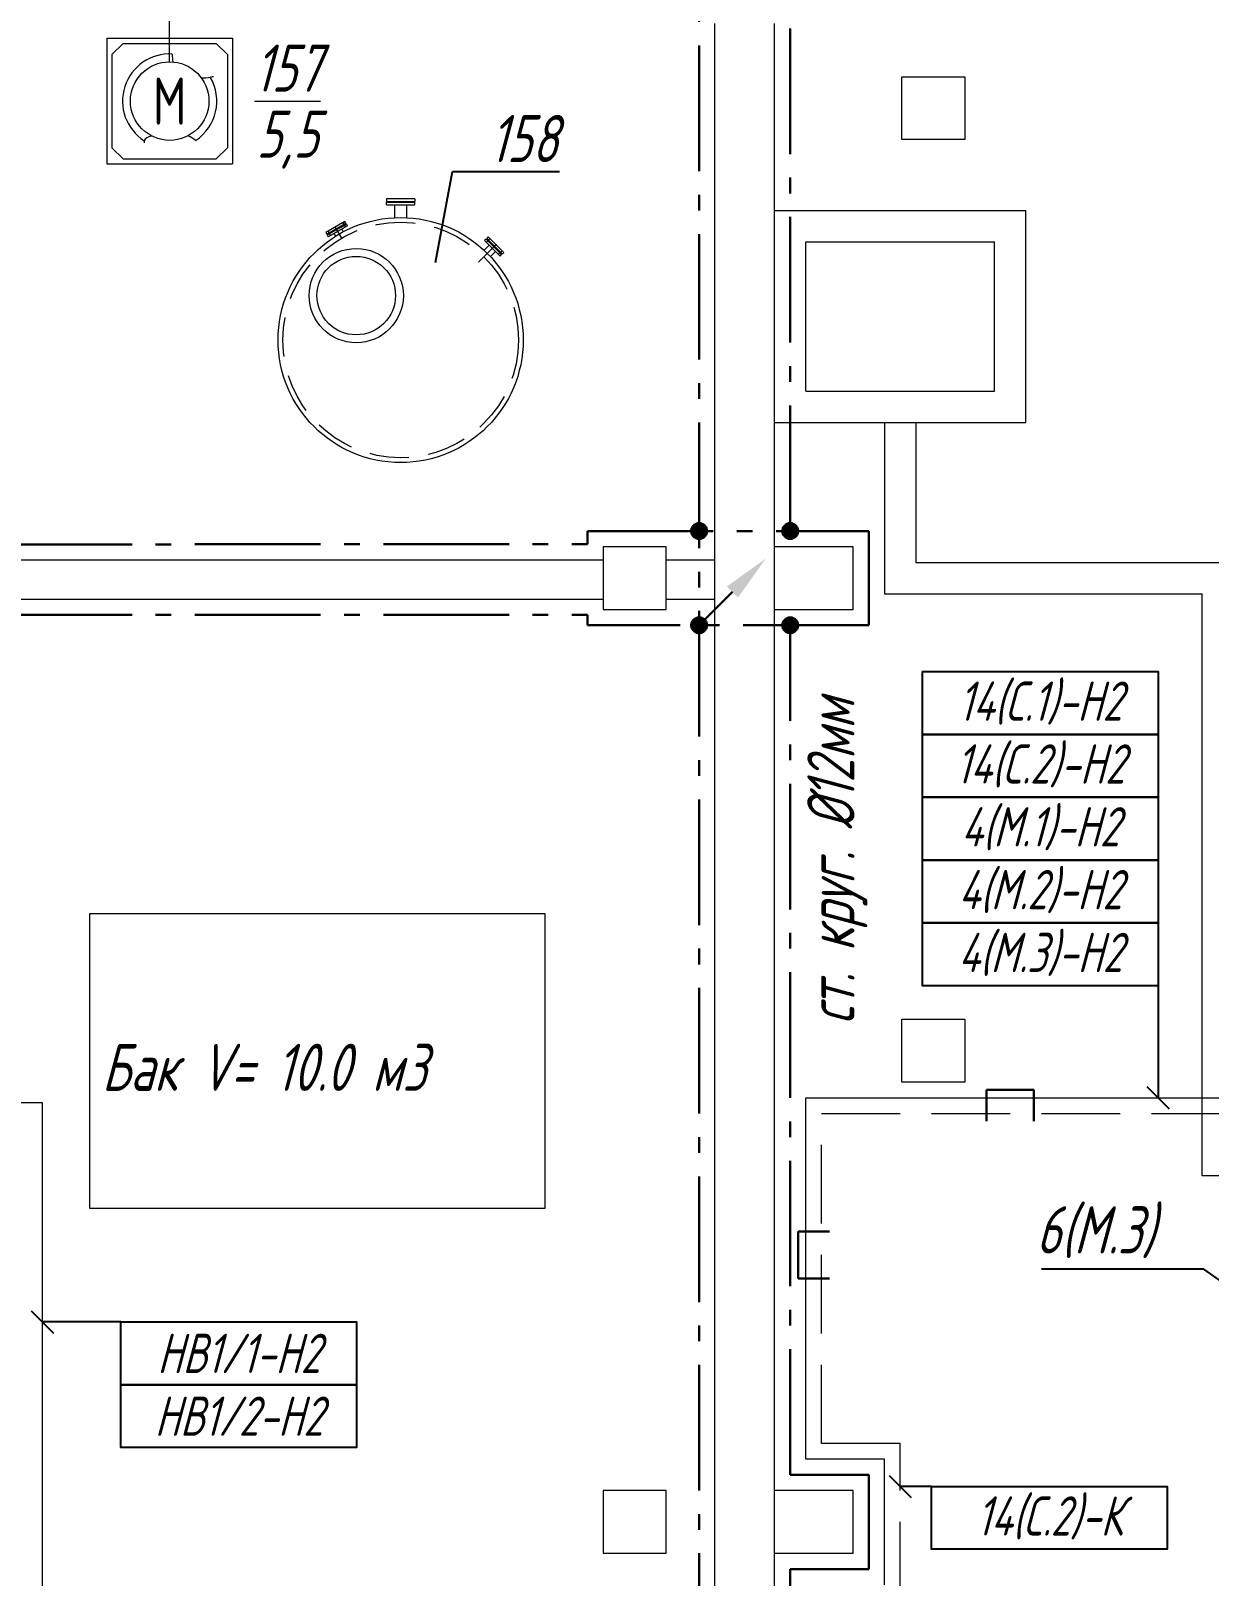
# Model space of a CAD drawing. Header units: millimetres. Extents: x -14296 to 10264, y -13087 to -5602.
# Drawn here: x -3353.7 to -3278.7, y -12753.4 to -12655 of the extents above; entities that cross this region are included whole.
import ezdxf
from ezdxf import colors
from ezdxf.entities.mleader import LeaderData, LeaderLine
from ezdxf.math import Vec2, Vec3

# ---------------------------------------------------------------- set-up
doc = ezdxf.new("R2010")
doc.units = ezdxf.units.MM
for name, pattern in [('gost5', [7, 5, -2, 0]), ('gost6', [12, 8, -1.5, 1, -1.5]), ('VERDECKT', [0.375, 0.25, -0.125])]:
    doc.linetypes.add(name, pattern=pattern)
for name, color, linetype, lineweight in [('Заземление (Сущ)', 6, 'gost6', 25), ('КаБель контрольный (Вновь)', 142, 'gost5', 15), ('КаБель силовой (Вновь)', 1, 'Continuous', 15), ('Линия выноска', 137, 'Continuous', 25), ('Рамка тонкая', 5, 'Continuous', 25), ('Строительный', 251, 'Continuous', 13), ('Текст', 7, 'Continuous', 20), ('Технологическое', 156, 'Continuous', 18), ('ЭлектрооБорудование (Вновь)', 160, 'Continuous', 15)]:
    doc.layers.add(name, color=color, linetype=linetype, lineweight=lineweight)
doc.styles.add('Simplex', font='simplex.shx', dxfattribs={"width": 0.7, "oblique": 15})

# ---------------------------------------------------------------- blocks, each defined once
blk = doc.blocks.new('_None')
blk = doc.blocks.new('A$C40A51619')
at = {"layer": 'Заземление (Сущ)', "lineweight": 30}
blk.add_hatch(color=256, dxfattribs=at).paths.add_polyline_path([(1, 0.5, 1), (0, 0.5, 1)])
blk.add_line((2.621, 2.621), (0.5, 0.5), dxfattribs=at)
blk.add_circle((0.5, 0.5), 0.5, dxfattribs=at)
blk.add_solid([(2.975, 2.268), (2.268, 2.975), (4.743, 4.743)], dxfattribs=at)
blk = doc.blocks.new('_DotBlank')
at = {"color": 0, "linetype": 'ByBlock', "lineweight": -2}
blk.add_line((-0.5, 0), (-1, 0), dxfattribs=at)
blk.add_circle((0, 0), 0.5, dxfattribs=at)

msp = doc.modelspace()

# ---------------------------------------------------------------- hatches: boundary and pattern name
at = {"layer": 'Заземление (Сущ)', "lineweight": 30}
for points in [[(-3310.70898, -12686.88466, 1), (-3311.70898, -12686.88466, 1)], [(-3304.90898, -12686.88466, 1), (-3305.90898, -12686.88466, 1)], [(-3310.70898, -12692.88466, 1), (-3311.70898, -12692.88466, 1)], [(-3304.90898, -12692.88466, 1), (-3305.90898, -12692.88466, 1)]]:
    msp.add_hatch(color=256, dxfattribs=at).paths.add_polyline_path(points)

# ---------------------------------------------------------------- linework, layer by layer
for p, q in [((-3311.20898, -12807.97393), (-3311.20898, -12631.97393)), ((-3305.40898, -12686.88466), (-3305.40898, -12631.97393)), ((-3318.30898, -12687.72393), (-3318.30898, -12686.88466)), ((-3318.30898, -12686.88466), (-3300.40898, -12686.88466)), ((-3300.40898, -12692.88466), (-3300.40898, -12686.88466)), ((-3367.30898, -12687.74014), (-3318.30898, -12687.72393)), ((-3367.30898, -12692.22393), (-3318.30898, -12692.22393)), ((-3318.30898, -12692.88466), (-3318.30898, -12692.22393)), ((-3300.40898, -12692.88466), (-3318.30898, -12692.88466)), ((-3305.40898, -12746.97393), (-3305.40898, -12692.88466)), ((-3300.40898, -12746.97393), (-3305.40898, -12746.97393)), ((-3300.40898, -12752.97393), (-3300.40898, -12746.97393)), ((-3305.40898, -12807.97393), (-3305.40898, -12752.97393)), ((-3305.40898, -12752.97393), (-3300.40898, -12752.97393))]:
    msp.add_line(p, q, dxfattribs=at)
for centre in [(-3311.20898, -12686.88466), (-3305.40898, -12686.88466), (-3311.20898, -12692.88466), (-3305.40898, -12692.88466)]:
    msp.add_circle(centre, 0.5, dxfattribs=at)
at = {"layer": 'КаБель контрольный (Вновь)'}
for p, q in [((-3303.40898, -12744.97393), (-3303.40898, -12723.96585)), ((-3303.40898, -12723.96585), (-3183.30898, -12723.96585)), ((-3298.40898, -12744.97393), (-3303.40898, -12744.97393)), ((-3298.40898, -12754.97393), (-3298.40898, -12744.97393))]:
    msp.add_line(p, q, dxfattribs=at)
at = {"layer": 'КаБель силовой (Вновь)'}
for p, q in [((-3344.91343, -12657.01102), (-3344.91343, -12626.17393)), ((-3353.01807, -12723.29284), (-3366.39146, -12723.29284)), ((-3353.01807, -12805.97393), (-3353.01807, -12723.29284)), ((-3304.40898, -12745.97393), (-3304.40898, -12722.96585)), ((-3304.40898, -12722.96585), (-3138.31981, -12722.96585)), ((-3299.40898, -12745.97393), (-3304.40898, -12745.97393)), ((-3299.40898, -12753.97393), (-3299.40898, -12745.97393))]:
    msp.add_line(p, q, dxfattribs=at)
at = {"layer": 'Линия выноска'}
for p, q in [((-3281.99414, -12715.83874), (-3281.99414, -12722.96585)), ((-3282.70124, -12722.25874), (-3281.28703, -12723.67295)), ((-3353.72518, -12736.53588), (-3352.31097, -12737.95009)), ((-3348.01807, -12737.24298), (-3353.01807, -12737.24298)), ((-3299.11609, -12747.01059), (-3297.70187, -12748.42481)), ((-3296.40898, -12747.7177), (-3298.40898, -12747.7177))]:
    msp.add_line(p, q, dxfattribs=at)
at = {"layer": 'Рамка тонкая', "lineweight": 30}
for p, q in [((-3289.90898, -12722.46585), (-3292.90898, -12722.46585)), ((-3292.90898, -12722.46585), (-3292.90898, -12724.46585)), ((-3289.90898, -12724.46585), (-3289.90898, -12722.46585)), ((-3302.90898, -12731.47393), (-3304.90898, -12731.47393)), ((-3304.90898, -12731.47393), (-3304.90898, -12734.47393)), ((-3304.90898, -12734.47393), (-3302.90898, -12734.47393))]:
    msp.add_line(p, q, dxfattribs=at)
at = {"layer": 'Рамка тонкая'}
for points in [[(-3296.99414, -12695.83874), (-3281.99414, -12695.83874), (-3281.99414, -12699.83874), (-3296.99414, -12699.83874)], [(-3296.99414, -12699.83874), (-3281.99414, -12699.83874), (-3281.99414, -12703.83874), (-3296.99414, -12703.83874)], [(-3296.99414, -12703.83874), (-3281.99414, -12703.83874), (-3281.99414, -12707.83874), (-3296.99414, -12707.83874)], [(-3296.99414, -12707.83874), (-3281.99414, -12707.83874), (-3281.99414, -12711.83874), (-3296.99414, -12711.83874)], [(-3296.99414, -12711.83874), (-3281.99414, -12711.83874), (-3281.99414, -12715.83874), (-3296.99414, -12715.83874)], [(-3348.01807, -12737.24298), (-3333.01807, -12737.24298), (-3333.01807, -12741.24298), (-3348.01807, -12741.24298)], [(-3348.01807, -12741.24298), (-3333.01807, -12741.24298), (-3333.01807, -12745.24298), (-3348.01807, -12745.24298)], [(-3296.40898, -12747.7177), (-3281.40898, -12747.7177), (-3281.40898, -12751.7177), (-3296.40898, -12751.7177)]]:
    msp.add_lwpolyline(points, close=True, dxfattribs=at)
at = {"layer": 'Строительный'}
for p, q in [((-3310.20898, -12808.97393), (-3310.20898, -12654.57393)), ((-3306.40898, -12808.97393), (-3306.40898, -12654.57393)), ((-3298.30039, -12661.96585), (-3298.30039, -12657.96585)), ((-3298.30039, -12657.96585), (-3294.30039, -12657.96585)), ((-3294.30039, -12657.96585), (-3294.30039, -12661.96585)), ((-3294.30039, -12661.96585), (-3298.30039, -12661.96585)), ((-3306.40898, -12666.47393), (-3290.40898, -12666.47393)), ((-3290.40898, -12679.97393), (-3290.40898, -12666.47393)), ((-3304.40898, -12677.97393), (-3304.40898, -12668.47393)), ((-3304.40898, -12668.47393), (-3292.40898, -12668.47393)), ((-3292.40898, -12677.97393), (-3292.40898, -12668.47393)), ((-3304.40898, -12677.97393), (-3292.40898, -12677.97393)), ((-3306.40898, -12679.97393), (-3290.40898, -12679.97393)), ((-3313.30898, -12687.88466), (-3317.30898, -12687.88466)), ((-3317.30898, -12687.88466), (-3317.30898, -12691.88466)), ((-3313.30898, -12691.88466), (-3313.30898, -12687.88466)), ((-3301.40898, -12687.88466), (-3306.40898, -12687.88466)), ((-3301.40898, -12691.88466), (-3301.40898, -12687.88466)), ((-3368.30898, -12688.72393), (-3317.30898, -12688.72393)), ((-3368.30898, -12688.72393), (-3317.30898, -12688.72393)), ((-3313.30898, -12688.72393), (-3310.20898, -12688.72393)), ((-3313.30898, -12688.72393), (-3310.20898, -12688.72393)), ((-3368.30898, -12691.22393), (-3317.30898, -12691.22393)), ((-3317.30898, -12691.88466), (-3313.30898, -12691.88466)), ((-3313.30898, -12691.22393), (-3310.20898, -12691.22393)), ((-3306.40898, -12691.88466), (-3301.40898, -12691.88466)), ((-3298.30039, -12721.96585), (-3298.30039, -12717.96585)), ((-3298.30039, -12717.96585), (-3294.30039, -12717.96585)), ((-3294.30039, -12717.96585), (-3294.30039, -12721.96585)), ((-3294.30039, -12721.96585), (-3298.30039, -12721.96585)), ((-3313.30898, -12747.97393), (-3317.30898, -12747.97393)), ((-3317.30898, -12747.97393), (-3317.30898, -12751.97393)), ((-3313.30898, -12751.97393), (-3313.30898, -12747.97393)), ((-3301.40898, -12747.97393), (-3306.40898, -12747.97393)), ((-3301.40898, -12751.97393), (-3301.40898, -12747.97393)), ((-3317.30898, -12751.97393), (-3313.30898, -12751.97393)), ((-3306.40898, -12751.97393), (-3301.40898, -12751.97393))]:
    msp.add_line(p, q, dxfattribs=at)
at = {"layer": 'Строительный', "ltscale": 100}
for p, q in [((-3299.40898, -12679.97393), (-3299.40898, -12690.88466)), ((-3297.40898, -12679.97393), (-3297.40898, -12688.88466)), ((-3297.40898, -12688.88466), (-3277.18139, -12688.88466)), ((-3299.40898, -12690.88466), (-3279.18139, -12690.88466)), ((-3279.18139, -12727.9455), (-3279.18139, -12690.88466)), ((-3133.90754, -12727.9455), (-3279.18139, -12727.9455))]:
    msp.add_line(p, q, dxfattribs=at)
at = {"layer": 'Технологическое', "ltscale": 50}
for p, q in [((-3348.91343, -12655.51102), (-3348.91343, -12663.51102)), ((-3348.91343, -12655.51102), (-3340.91343, -12655.51102)), ((-3340.91343, -12655.51102), (-3340.91343, -12663.51102)), ((-3347.88132, -12655.83602), (-3348.58843, -12656.54312)), ((-3348.58843, -12656.54312), (-3348.58843, -12662.47891)), ((-3347.88132, -12655.83602), (-3341.94554, -12655.83602)), ((-3341.23843, -12656.54312), (-3341.94554, -12655.83602)), ((-3341.23843, -12656.54312), (-3341.23843, -12662.47891)), ((-3347.88132, -12663.18602), (-3348.58843, -12662.47891)), ((-3341.23843, -12662.47891), (-3341.94554, -12663.18602)), ((-3348.91343, -12663.51102), (-3340.91343, -12663.51102)), ((-3347.88132, -12663.18602), (-3341.94554, -12663.18602))]:
    msp.add_line(p, q, dxfattribs=at)
at = {"layer": 'Технологическое'}
for p, q in [((-3331.10898, -12665.72393), (-3331.10898, -12665.89393)), ((-3330.45898, -12665.72393), (-3331.10898, -12665.72393)), ((-3331.10898, -12665.89393), (-3329.30898, -12665.89393)), ((-3331.10898, -12665.95393), (-3329.30898, -12665.95393)), ((-3331.10898, -12666.12393), (-3331.10898, -12665.95393)), ((-3331.10898, -12666.12393), (-3329.30898, -12666.12393)), ((-3330.84898, -12665.95393), (-3330.81898, -12665.92393)), ((-3330.81898, -12665.92393), (-3329.59898, -12665.92393)), ((-3330.75398, -12665.89393), (-3330.75398, -12665.92393)), ((-3330.58398, -12665.95393), (-3330.75398, -12665.95393)), ((-3330.58898, -12666.93116), (-3330.58898, -12666.12393)), ((-3329.30898, -12665.72393), (-3330.45898, -12665.72393)), ((-3329.83398, -12665.95393), (-3329.66398, -12665.95393)), ((-3329.82898, -12666.12393), (-3329.82898, -12666.93116)), ((-3329.66398, -12665.89393), (-3329.66398, -12665.92393)), ((-3329.56898, -12665.95393), (-3329.59898, -12665.92393)), ((-3329.30898, -12665.72393), (-3329.30898, -12665.89393)), ((-3329.30898, -12666.12393), (-3329.30898, -12665.95393)), ((-3333.76137, -12667.17103), (-3334.97393, -12667.87117)), ((-3334.87877, -12668.03562), (-3333.85688, -12667.44558)), ((-3333.60078, -12667.44781), (-3334.81319, -12668.14786)), ((-3334.67727, -12667.88463), (-3333.89787, -12667.4346)), ((-3334.64897, -12667.83365), (-3333.95617, -12667.43362)), ((-3333.95898, -12668.22874), (-3334.36757, -12667.52105)), ((-3333.95617, -12667.43362), (-3333.69637, -12667.28361)), ((-3333.94117, -12667.4596), (-3333.95617, -12667.43362)), ((-3333.9051, -12667.22209), (-3333.7216, -12667.53988)), ((-3333.89787, -12667.4346), (-3333.85688, -12667.44558)), ((-3333.85688, -12667.44558), (-3333.66636, -12667.33557)), ((-3333.69637, -12667.28361), (-3333.76137, -12667.17103)), ((-3333.60078, -12667.44781), (-3333.66578, -12667.33523)), ((-3334.97393, -12667.87117), (-3334.90877, -12667.98366)), ((-3334.90877, -12667.98366), (-3334.64897, -12667.83365)), ((-3334.87835, -12668.03537), (-3334.81319, -12668.14786)), ((-3334.85363, -12667.77918), (-3334.6753, -12668.08802)), ((-3334.67727, -12667.88463), (-3334.68825, -12667.92561)), ((-3334.63397, -12667.85963), (-3334.64897, -12667.83365)), ((-3324.76925, -12668.29494), (-3324.86104, -12668.387)), ((-3323.87105, -12669.37691), (-3324.86104, -12668.387)), ((-3324.76959, -12668.2946), (-3323.93517, -12669.12895)), ((-3324.51538, -12668.25251), (-3324.76755, -12668.5047)), ((-3324.63538, -12668.16011), (-3324.72717, -12668.25217)), ((-3324.72717, -12668.25217), (-3324.51503, -12668.46429)), ((-3323.64526, -12669.15015), (-3324.63538, -12668.16011)), ((-3324.5716, -12668.45015), (-3324.61402, -12668.45016)), ((-3324.5716, -12668.45015), (-3323.93517, -12669.08652)), ((-3324.53624, -12668.48551), (-3324.51503, -12668.46429)), ((-3324.51503, -12668.46429), (-3323.94932, -12669.02995)), ((-3323.73178, -12669.02454), (-3323.99125, -12669.28403)), ((-3323.97053, -12669.05117), (-3323.94932, -12669.02995)), ((-3323.94932, -12669.02995), (-3323.73718, -12669.24208)), ((-3323.93517, -12669.08652), (-3323.93517, -12669.12895)), ((-3323.93517, -12669.12895), (-3323.7796, -12669.28451)), ((-3323.87105, -12669.37691), (-3323.77913, -12669.28498)), ((-3323.73718, -12669.24208), (-3323.64526, -12669.15015)), ((-3321.01807, -12711.25525), (-3350.01807, -12711.25525)), ((-3350.01807, -12711.25525), (-3350.01807, -12730.00525)), ((-3321.01807, -12730.00525), (-3321.01807, -12711.25525)), ((-3350.01807, -12730.00525), (-3321.01807, -12730.00525))]:
    msp.add_line(p, q, dxfattribs=at)
at = {"layer": 'Технологическое', "ltscale": 0.2}
for p, q in [((-3334.45379, -12667.94035), (-3334.35261, -12668.11558)), ((-3333.96017, -12667.65533), (-3333.85895, -12667.83062)), ((-3324.56758, -12668.68044), (-3324.89825, -12669.01113)), ((-3324.16451, -12669.08347), (-3324.49523, -12669.41422))]:
    msp.add_line(p, q, dxfattribs=at)
at = {"layer": 'Технологическое', "linetype": 'Continuous'}
msp.add_line((-3324.09783, -12668.61277), (-3325.24329, -12669.75833), dxfattribs=at)
at = {"layer": 'Технологическое'}
for centre, radius in [((-3330.20898, -12674.72393), 7.8), ((-3333.03741, -12671.89551), 3), ((-3333.03741, -12671.89551), 2.5)]:
    msp.add_circle(centre, radius, dxfattribs=at)
at = {"layer": 'Технологическое', "linetype": 'VERDECKT', "ltscale": 10}
msp.add_circle((-3330.20898, -12674.72393), 7.5, dxfattribs=at)
at = {"layer": 'Технологическое', "ltscale": 50}
for start, end in [(86.8882966, 237.3789793), (303.3935692, 30.4580556)]:
    msp.add_arc((-3344.91343, -12659.51102), 3, start, end, dxfattribs=at)
at = {"layer": 'Технологическое'}
for points in [[(-3344.75058, -12656.51544), (-3344.747, -12656.68432), (-3344.74342, -12656.8532), (-3344.71789, -12657.01868)], [(-3343.26227, -12662.01575), (-3343.41489, -12661.90689), (-3343.5675, -12661.79802), (-3343.73476, -12661.71572)]]:
    msp.add_open_spline(points, degree=3, dxfattribs=at)
for points, knots in [([(-3342.89883, -12658.03069), (-3342.70686, -12658.03809), (-3342.44412, -12658.02555), (-3342.1929, -12657.95844), (-3342.12604, -12657.94059)], [2.801086042, 2.801086042, 2.801086042, 2.801086042, 3.373100367, 3.580533358, 3.580533358, 3.580533358, 3.580533358]), ([(-3346.06954, -12661.72764), (-3346.07665, -12661.72985), (-3346.27682, -12661.79243), (-3346.55142, -12661.8905), (-3346.53391, -12662.11708), (-3346.53067, -12662.15897)], [2.933112206, 2.933112206, 2.933112206, 2.933112206, 2.952880242, 3.487123872, 3.60831589, 3.60831589, 3.60831589, 3.60831589])]:
    msp.add_open_spline(points, degree=3, knots=knots, dxfattribs=at)
at = {"layer": 'ЭлектрооБорудование (Вновь)'}
msp.add_circle((-3344.91343, -12659.51102), 2.5, dxfattribs=at)

# ---------------------------------------------------------------- block references
at = {"layer": 'Строительный'}
msp.add_blockref('A$C40A51619', (-3311.70897, -12693.38466), dxfattribs=at)

# ---------------------------------------------------------------- texts
at = {"layer": 'Текст', "attachment_point": 5, "style": 'Simplex'}
for s, insert, char_height, width in [('\\A1;{\\W0.7;\\S157/5,5;}', (-3337.41343, -12659.51102), 3, 4.9055162), ('14(С.1)-Н2', (-3289.49414, -12697.83874), 2.5, 15), ('14(С.2)-Н2', (-3289.49414, -12701.83874), 2.5, 15), ('4(М.1)-Н2', (-3289.49414, -12705.83874), 2.5, 15), ('4(М.2)-Н2', (-3289.49414, -12709.83874), 2.5, 15), ('{\\Q15;\\W0.7;4(М.3)-Н2}', (-3289.49414, -12713.83874), 2.5, 15), ('НВ1/1-Н2', (-3340.51807, -12739.24298), 2.5, 15), ('НВ1/2-Н2', (-3340.51807, -12743.24298), 2.5, 15), ('14(С.2)-К', (-3288.90898, -12749.7177), 2.5, 15)]:
    msp.add_mtext(s, dxfattribs=dict(at, insert=insert, char_height=char_height, width=width))
at = {"layer": 'Текст', "insert": (-3302.40898, -12707.92293), "char_height": 3, "width": 43.7026451, "attachment_point": 5, "rotation": 90, "style": 'Simplex'}
msp.add_mtext('{\\W0.7;ст. круг. %%C12мм}', dxfattribs=at)
at = {"layer": 'Технологическое', "style": 'Simplex', "oblique": 15, "width": 0.7}
msp.add_text('Бак V= 10.0 м3', height=3, dxfattribs=at).set_placement((-3349.2408, -12722.52986))
at = {"layer": 'ЭлектрооБорудование (Вновь)', "insert": (-3344.91343, -12659.51102), "char_height": 3, "width": 6.7817159, "attachment_point": 5, "style": 'Simplex'}
msp.add_mtext('{\\Q0;М}', dxfattribs=at)

# ---------------------------------------------------------------- leaders
at = {"layer": 'Линия выноска'}
ml = msp.add_multileader_mtext('Standard', dxfattribs=at)
ml.set_content('Кабельные проходы\\P(типовая серия 3.402-24)', color=2, style='Simplex')
ml.set_leader_properties()
ml.set_arrow_properties(name='DOTBLANK')
ml.build(insert=Vec2(0, 0))
ml.multileader.update_dxf_attribs({"text_left_attachment_type": 6, "text_right_attachment_type": 6, "dogleg_length": 1, "arrow_head_size": 5})
ctx = ml.context
ctx.base_point, ctx.char_height, ctx.arrow_head_size, ctx.plane_origin = Vec3(-3299.13349, -12648.08909), 3, 5, Vec3(-3324.80809, -12579.83834)
ctx.left_attachment, ctx.right_attachment, ctx.text_align_type = 6, 6, 1
notes = []
notes.append((ctx, [(1, (1, 1, 0), (-3300.13349, -12648.08909), (1, 0), 1, [(1, [(-3340.91343, -12629.07393), (-3344.91343, -12629.07393)], 0, [])])]))
ctx.mtext.insert, ctx.mtext.alignment, ctx.mtext.flow_direction = Vec3(-3274.71554, -12644.08909), 2, 5
ml = msp.add_multileader_mtext('Standard', dxfattribs=at)
ml.set_content('{\\W0.7;158}', color=2, style='Simplex')
ml.set_leader_properties()
ml.set_arrow_properties(name='NONE')
ml.build(insert=Vec2(0, 0))
ml.multileader.update_dxf_attribs({"text_left_attachment_type": 6, "text_right_attachment_type": 6, "dogleg_length": 0})
ctx = ml.context
ctx.base_point, ctx.char_height, ctx.plane_origin = Vec3(-3326.9178, -12663.99752), 3, Vec3(-3265.95957, -12686.20042)
ctx.left_attachment, ctx.right_attachment, ctx.text_align_type = 6, 6, 1
notes.append((ctx, [(1, (1, 1, 0), (-3326.9178, -12663.99752), (1, 0), 0, [(1, [(-3327.99087, -12669.78336)], 0, [])])]))
ctx.mtext.insert, ctx.mtext.alignment, ctx.mtext.flow_direction = Vec3(-3322.37329, -12660.39752), 2, 5
ml = msp.add_multileader_mtext('Standard', dxfattribs=at)
ml.set_content('{\\W0.7;6(М.3)}', color=2, style='Simplex')
ml.set_leader_properties()
ml.set_arrow_properties(name='NONE')
ml.build(insert=Vec2(0, 0))
ml.multileader.update_dxf_attribs({"text_left_attachment_type": 6, "text_right_attachment_type": 6, "dogleg_length": 0})
ctx = ml.context
ctx.base_point, ctx.char_height, ctx.plane_origin = Vec3(-3292.88518, -12733.88025), 3, Vec3(-3216.84568, -12768.44548)
ctx.left_attachment, ctx.right_attachment, ctx.text_align_type = 6, 6, 1
notes.append((ctx, [(0, (1, 1, 0), (-3279.08756, -12733.88025), (-1, 0), 0, [(1, [(-3276.20753, -12735.9139)], 0, [])])]))
ctx.mtext.insert, ctx.mtext.alignment, ctx.mtext.flow_direction = Vec3(-3285.98637, -12729.88025), 2, 5
for ctx, leaders in notes:
    for number, flags, end, landing, length, lines in leaders:
        leader = LeaderData()
        leader.index, (leader.has_last_leader_line, leader.has_dogleg_vector, leader.attachment_direction) = number, flags
        leader.last_leader_point, leader.dogleg_vector, leader.dogleg_length = Vec3(end), Vec3(landing), length
        for number, points, colour, breaks in lines:
            line = LeaderLine()
            line.index, line.vertices, line.color, line.breaks = number, Vec3.list(points), colors.encode_raw_color(colour), breaks
            leader.lines.append(line)
        ctx.leaders.append(leader)

doc.saveas('drawing.dxf')
